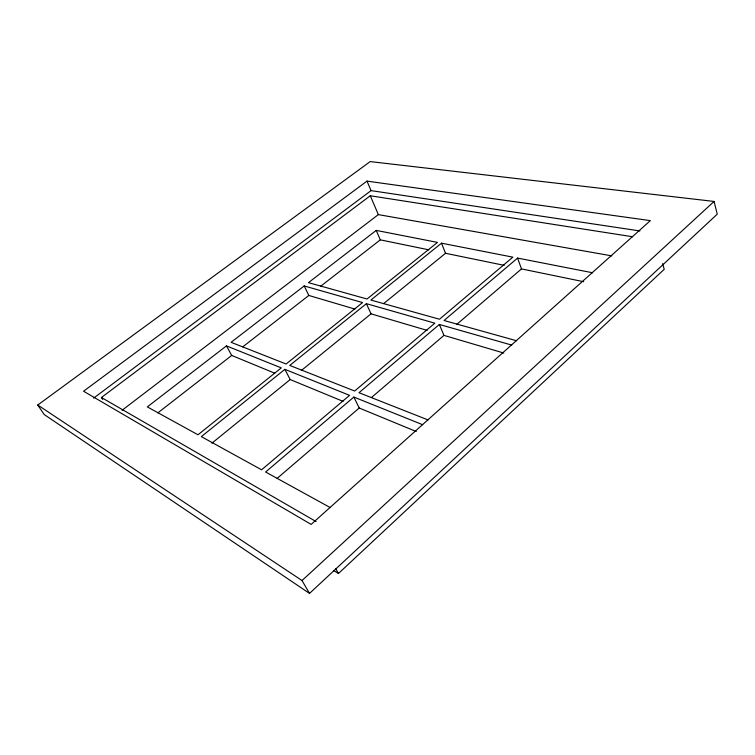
<?xml version="1.0" encoding="UTF-8"?>
<svg xmlns="http://www.w3.org/2000/svg" width="755" height="755" viewBox="0 0 755 755"><rect width="100%" height="100%" fill="white"/><g stroke="black" fill="none" stroke-linecap="round" stroke-linejoin="round"><path stroke-width="1.13" d="M333.465 570.384L338.448 573.498L664.23 269.299L662.616 263.637M309.522 593.411L717.25 214.175L714.079 201.443L370.186 161.589L37.75 405.02L44.196 414.533L309.522 593.411L302.028 580.538L37.75 405.02M302.028 580.538L714.079 201.443M277.151 478.368L359.22 408.011L416.279 431.539M371.451 397.536L443.959 335.38L503.764 353.038M456.596 324.546L521.497 268.912L583.653 281.709M422.677 424.706L353.859 397.064L265.6 472.007L330.218 507.577M511.711 345.073L439.363 324.461L358.984 392.713L428.019 419.922M592.562 272.753L517.562 258.078L444.034 320.498L516.543 340.741M211.947 443.157L290.194 379.557L343.063 401.358M301.349 370.488L371.045 313.835L427.113 330.397M383.663 303.576L445.544 253.284L504.161 265.345M284.871 369.346L201.34 436.635L261.589 469.799L349.574 395.337L284.871 369.346L290.194 379.557M366.401 303.67L289.731 365.429L354.671 391.024L434.842 323.178L366.401 303.67L371.045 313.835M441.486 243.185L370.865 300.065L439.504 319.233L512.862 257.153L441.486 243.185L445.544 253.284M157.833 412.891L231.7 355.445L274.745 373.187M242.799 346.819L308.833 295.46L354.859 309.059M320.441 286.428L380.331 239.854L428.831 249.839M226.462 345.884L147.329 406.898L197.999 434.786L281.266 367.893L226.462 345.884L231.7 355.445M304.199 285.947L231.087 342.317L286.107 364.004L362.57 302.576L304.199 285.947L308.833 295.46M376.235 230.407L308.474 282.653L367.024 298.999L437.485 242.402L376.235 230.407L380.331 239.854M122.084 410.267L378.359 214.609L611.824 255.879M102.642 399.414L101.415 397.498L370.28 195.762L632.586 236.749M93.62 398.121L371.064 190.619L639.919 230.945M367.005 181.115L83.569 391.222L311.154 524.404L650.348 220.63L367.005 181.115L371.064 190.619M101.415 397.498L316.071 521.563M335.626 568.43L338.448 573.498M353.859 397.064L359.22 408.011M370.28 195.762L378.359 214.609M439.363 324.461L443.959 335.38M517.562 258.078L521.497 268.912"/></g></svg>
